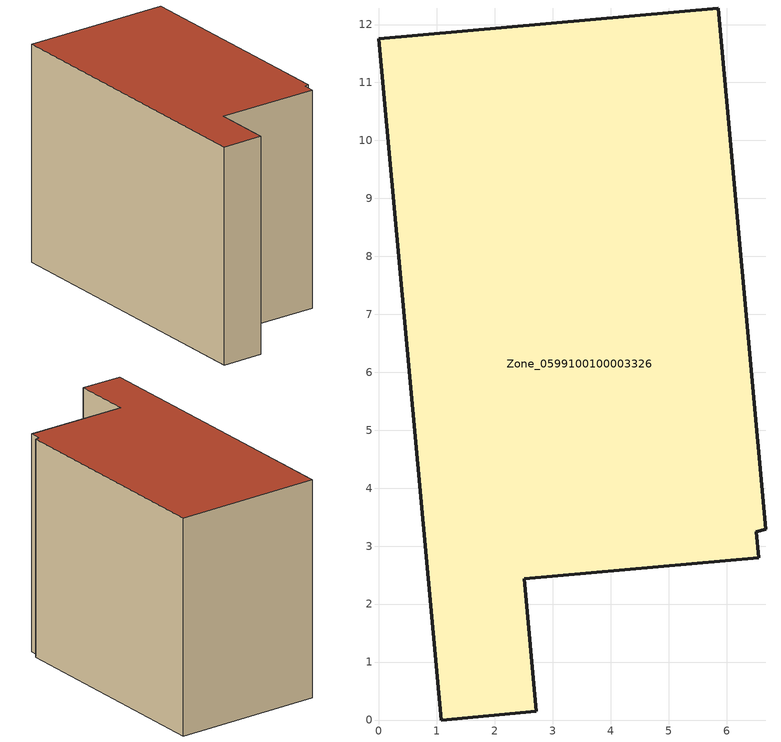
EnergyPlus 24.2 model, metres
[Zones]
Zone_0599100100003326
 floor ground (C_G): 6.51,3.25 6.55,2.8 2.51,2.43 2.72,0.15 1.07,0 0,11.75 5.86,12.29 6.67,3.29 z0
 wall outside (C_F): 1.07,0 2.72,0.15 2.51,2.43 6.55,2.8 6.51,3.25 6.67,3.29 5.86,12.29 0,11.75 1.07,0 z0:8.67
 roof outside (C_R): 6.55,2.8 6.51,3.25 6.67,3.29 5.86,12.29 0,11.75 1.07,0 2.72,0.15 2.51,2.43 z8.67
[BUILDING]
Pand.0599100100003326: North Axis=0; Terrain=City; Loads Convergence Tolerance Value=0.04; Temperature Convergence Tolerance Value=0.4; Solar Distribution=FullExterior; Maximum Number of Warmup Days=25; Minimum Number of Warmup Days=1
[Site:Location]
Rotterdam.The.Hague.AP_ZH_NLD Design_Conditions: Latitude=51.96; Longitude=4.45; Time Zone=1; Elevation=-4.5
[SITE:GROUNDTEMPERATURE:BUILDINGSURFACE]
18, 18, 18, 18, 18, 18, 18, 18, 18, 18, 18, 18
[MATERIAL] Thermal Absorptance=0.9; Solar Absorptance=0.7; Visible Absorptance=0.7
Name | Roughness | Thickness | Conductivity | Density | Specific Heat
G.TC.2006-2014 | MediumSmooth | 0.15 | 0.06 | 540 | 1210
F.TC.2006-2014 | Rough | 0.3 | 0.12 | 1920 | 840
R.TC.2006-2014 | MediumRough | 0.2 | 0.08 | 1500 | 1000
[CONSTRUCTION]
C_G: G.TC.2006-2014
C_F: F.TC.2006-2014
C_R: R.TC.2006-2014
[ZONE]
Zone_0599100100003326: Type=1; Multiplier=1; Ceiling Height=Autocalculate; Volume=Autocalculate; Floor Area=autocalculate; Part of Total Floor Area=Yes
[ZONEINFILTRATION:DESIGNFLOWRATE]
Infil_Zone_0599100100003326: Zone or ZoneList or Space or SpaceList=Zone_0599100100003326; Schedule=AlwaysOn; Design Flow Rate Calculation Method=Flow/Area; Flow Rate per Floor Area=0.0015; Constant Term Coefficient=1; Temperature Term Coefficient=0; Velocity Term Coefficient=0; Velocity Squared Term Coefficient=0
[HVACTEMPLATE:ZONE:IDEALLOADSAIRSYSTEM]
Zone_0599100100003326: Maximum Heating Supply Air Temperature=50; Minimum Cooling Supply Air Temperature=13; Maximum Heating Supply Air Humidity Ratio=0.0156; Minimum Cooling Supply Air Humidity Ratio=0.0077; Heating Limit=NoLimit; Cooling Limit=NoLimit; Dehumidification Control Type=ConstantSensibleHeatRatio; Cooling Sensible Heat Ratio=0.7; Dehumidification Setpoint=60; Humidification Control Type=None; Humidification Setpoint=30; Outdoor Air Method=None; Outdoor Air Flow Rate per Person=0.00944; Outdoor Air Flow Rate per Zone Floor Area=0; Outdoor Air Flow Rate per Zone=0; Demand Controlled Ventilation Type=None; Outdoor Air Economizer Type=NoEconomizer; Heat Recovery Type=None; Sensible Heat Recovery Effectiveness=0.7; Latent Heat Recovery Effectiveness=0.65
[ZONECONTROL:THERMOSTAT]
ThermostatControl_Zone_0599100100003326: Zone or ZoneList=Zone_0599100100003326; Control Type Schedule=DualSetpointControlType; Control 1=Thermostat_Zone_0599100100003326; Temperature Difference Between Cutout And Setpoint=0
[THERMOSTATSETPOINT:DUALSETPOINT]
Thermostat_Zone_0599100100003326: Heating Setpoint Temperature Schedule=HeatingSetpoint_Zone_0599100100003326; Cooling Setpoint Temperature Schedule=CoolingSetpoint_Zone_0599100100003326
[SCHEDULE:COMPACT]
HeatingSetpoint_Zone_0599100100003326: Through: 12/31, For: AllDays, Until: 24:00, 21
CoolingSetpoint_Zone_0599100100003326: Through: 12/31, For: AllDays, Until: 24:00, 24
DualSetpointControlType: Through: 12/31, For: AllDays, Until: 24:00, 4
AlwaysOn: Through: 12/31, For: AllDays, Until: 24:00, 1
